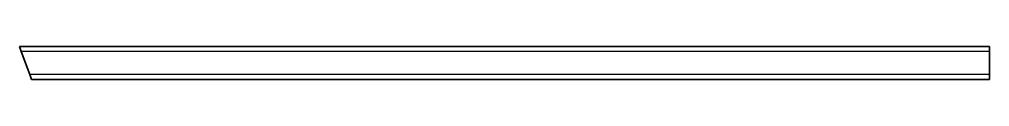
# Model space of a CAD drawing. Header units: millimetres. Extents: x 0 to 584, y 0 to 20.
import ezdxf

# ---------------------------------------------------------------- set-up
doc = ezdxf.new("R2010")
doc.units = ezdxf.units.MM
doc.layers.add('SIMUMAK Visible (ISO)', color=7, linetype='Continuous', lineweight=35)
doc.layers.add('SIMUMAK Visible Narrow (ISO)', color=7, linetype='Continuous', lineweight=25)

# ---------------------------------------------------------------- blocks, each defined once
blk = doc.blocks.new('DIN 20 x 20 x 2 00000002_Sheet_2588B - 02')
at = {"layer": 'SIMUMAK Visible (ISO)'}
for p, q in [((291.82, 10), (-291.82, 10)), ((-290.73, 7), (-291.82, 10)), ((-290.73, 7), (-285.63, -7)), ((291.82, 10), (291.82, 7)), ((291.82, -7), (291.82, 7)), ((-284.54, -10), (-285.63, -7)), ((-284.54, -10), (291.82, -10)), ((291.82, -7), (291.82, -10))]:
    blk.add_line(p, q, dxfattribs=at)
at = {"layer": 'SIMUMAK Visible Narrow (ISO)'}
for p, q in [((291.82, 7), (-290.73, 7)), ((291.82, -7), (-285.63, -7))]:
    blk.add_line(p, q, dxfattribs=at)

msp = doc.modelspace()

# ---------------------------------------------------------------- block references
msp.add_blockref('DIN 20 x 20 x 2 00000002_Sheet_2588B - 02', (291.82, 10))

doc.saveas('drawing.dxf')
